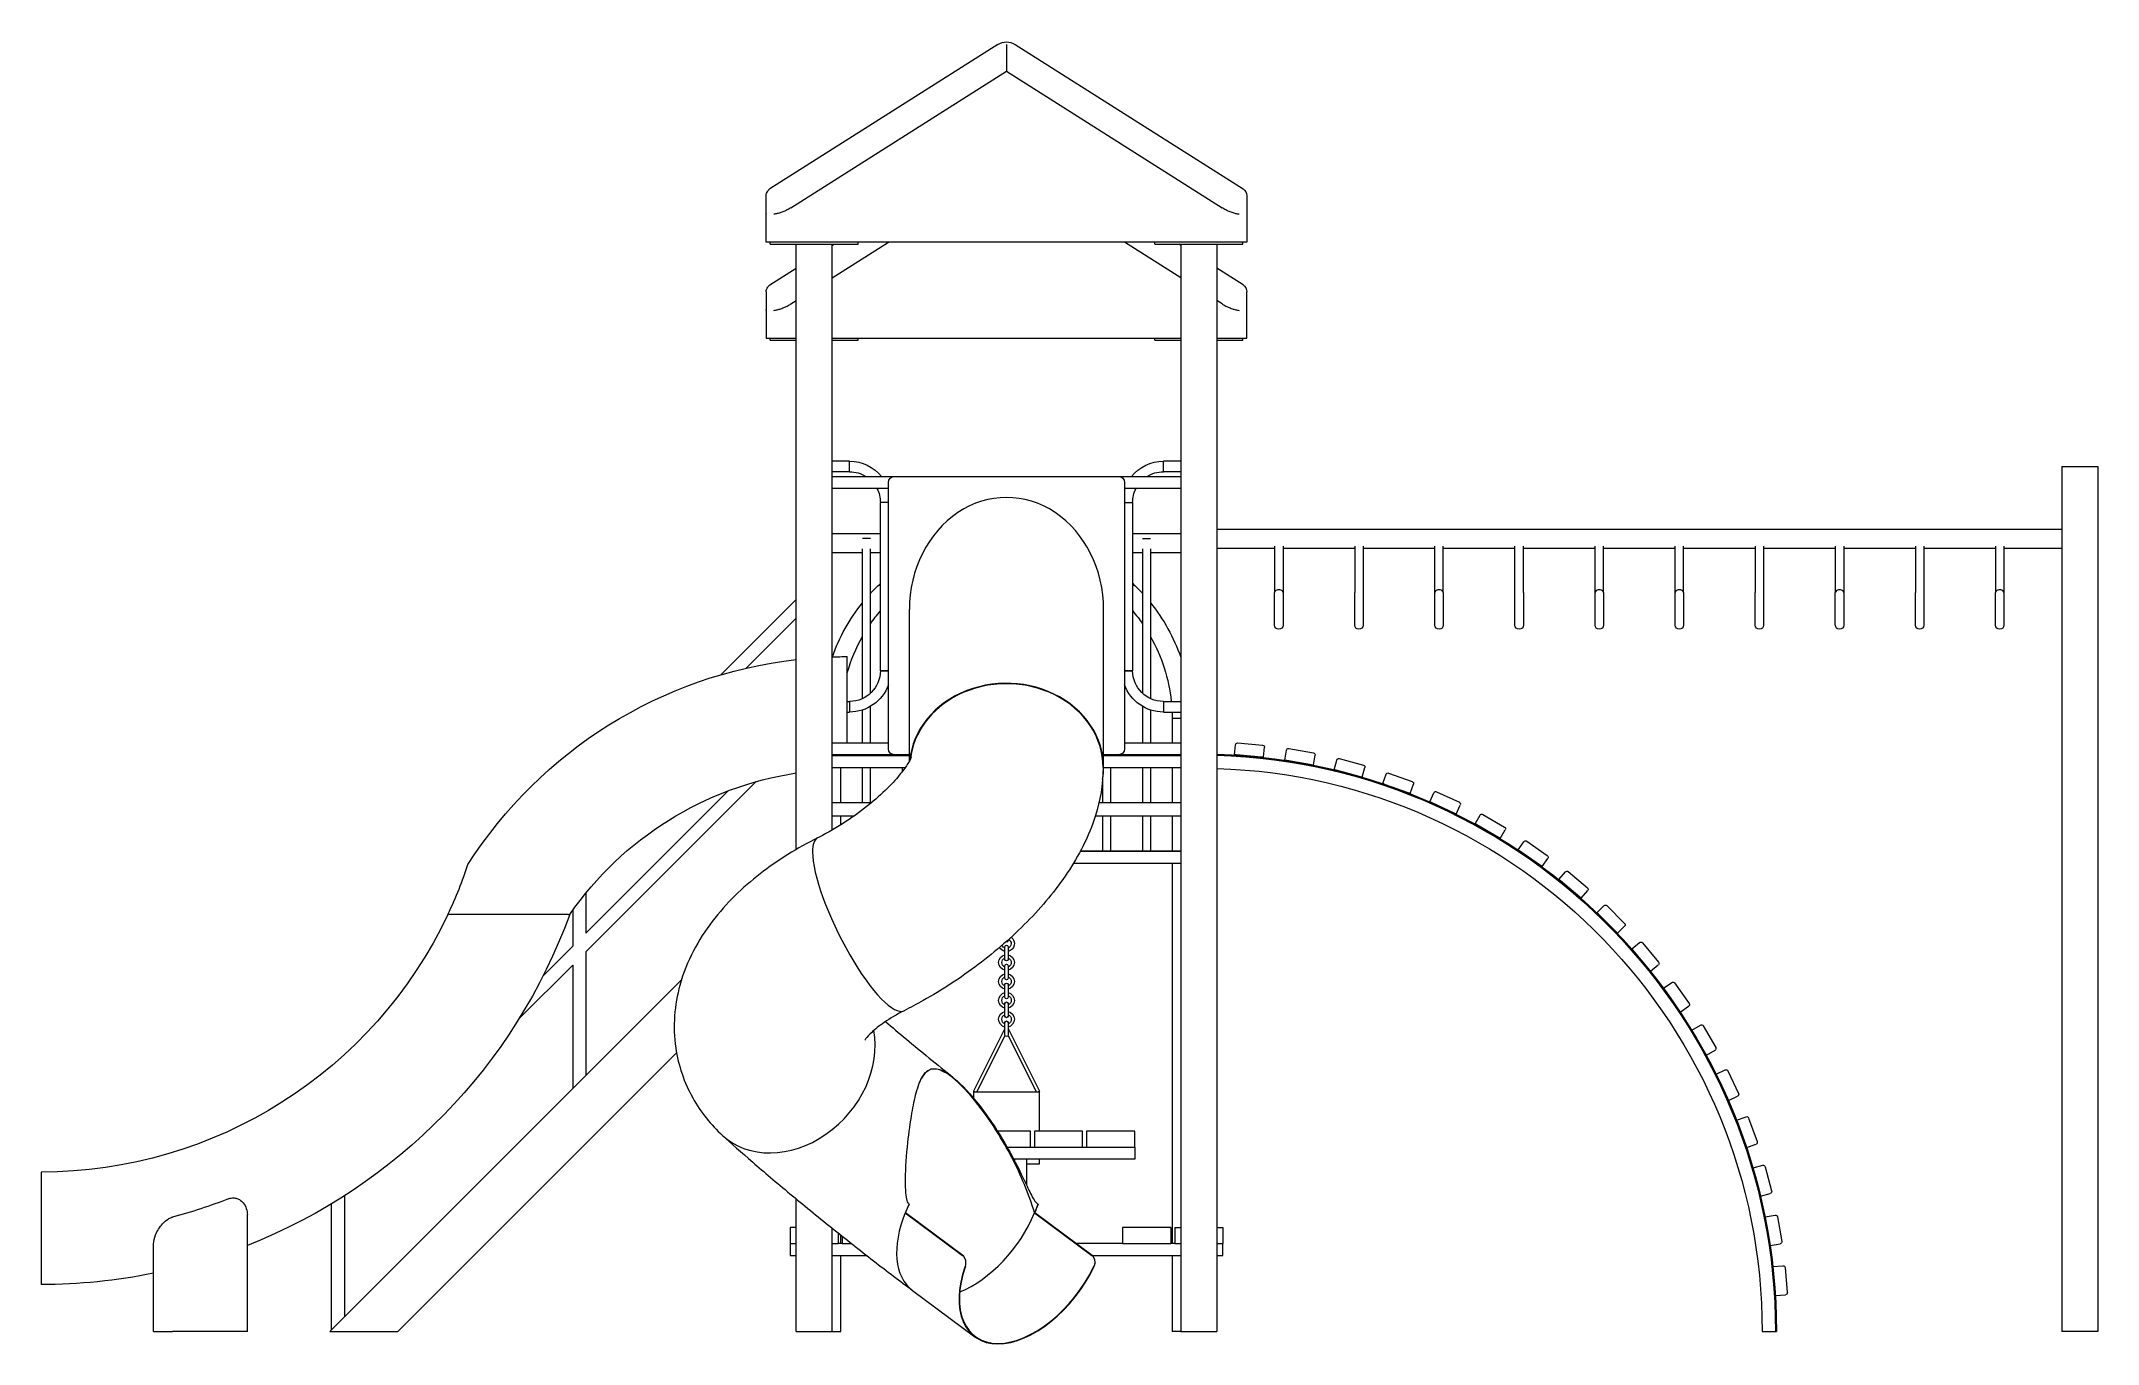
# Model space of a CAD drawing. Header units: millimetres. Extents: x 3993 to 10515, y -53 to 4078.
import ezdxf

# ---------------------------------------------------------------- set-up
doc = ezdxf.new("R2010")
doc.units = ezdxf.units.MM
doc.layers.add('ceco.net 251', color=7, linetype='Continuous', lineweight=9)

msp = doc.modelspace()

# ---------------------------------------------------------------- linework, layer by layer
at = {"layer": 'ceco.net 251', "extrusion": (6.88754e-49, 1, 6.12323e-17)}
for p, q in [((7027, 4067.4), (6304, 3609.4)), ((7054.2, 4067.4), (7054.2, 3982.3)), ((7081.4, 4067.4), (7804.4, 3609.4)), ((6370.5, 3549.3), (7054.2, 3982.3)), ((7054.2, 3982.3), (7737.9, 3549.3)), ((6292.2, 3585.8), (6292.2, 3588)), ((7816.2, 3588), (7816.2, 3585.8)), ((6292.2, 3530.1), (6292.2, 3585.8)), ((6292.2, 3440.2), (6292.2, 3527.9)), ((7816.2, 3585.8), (7816.2, 3440.2)), ((6317.6, 3440.2), (6292.2, 3440.2)), ((6304.9, 3433.9), (6304.9, 3440.2)), ((6304.9, 3433.9), (6584.3, 3433.9)), ((7790.8, 3440.2), (6317.6, 3440.2)), ((6387.4, 1514.3), (6387.4, 3433.9)), ((6501.7, 3327.6), (6679.5, 3440.2)), ((6501.7, 3429.9), (6508, 3433.9)), ((6501.7, 1576.1), (6501.7, 3433.9)), ((6584.3, 3433.9), (6584.3, 3440.2)), ((7606.6, 3327.6), (7428.8, 3440.2)), ((7524.1, 3433.9), (7524.1, 3440.2)), ((7524.1, 3433.9), (7663.8, 3433.9)), ((7606.6, 3429.9), (7600.3, 3433.9)), ((7606.6, 3433.9), (7606.6, -14.2)), ((7663.8, 3433.9), (7803.5, 3433.9)), ((7720.9, 3433.9), (7720.9, -14.2)), ((7816.2, 3440.2), (7790.8, 3440.2)), ((7803.5, 3433.9), (7803.5, 3440.2)), ((6304, 3304.6), (6387.4, 3357.5)), ((7804.4, 3304.6), (7720.9, 3357.5)), ((6292.2, 3283.2), (6292.2, 3281)), ((6292.2, 3281), (6292.2, 3225.3)), ((7816.2, 3281), (7816.2, 3283.2)), ((7816.2, 3135.4), (7816.2, 3281)), ((6292.2, 3223.1), (6292.2, 3135.4)), ((6370.5, 3244.5), (6387.4, 3255.2)), ((7737.9, 3244.5), (7720.9, 3255.2)), ((6292.2, 3135.4), (6317.6, 3135.4)), ((6304.9, 3129.1), (6304.9, 3135.4)), ((6317.6, 3135.4), (6387.4, 3135.4)), ((6501.7, 3135.4), (7606.6, 3135.4)), ((6584.3, 3129.1), (6584.3, 3135.4)), ((7524.1, 3129.1), (7524.1, 3135.4)), ((7720.9, 3135.4), (7790.8, 3135.4)), ((7790.8, 3135.4), (7816.2, 3135.4)), ((7803.5, 3129.1), (7803.5, 3135.4)), ((6304.9, 3129.1), (6387.4, 3129.1)), ((6501.7, 3129.1), (6584.3, 3129.1)), ((7524.1, 3129.1), (7606.6, 3129.1)), ((7720.9, 3129.1), (7803.5, 3129.1)), ((6556.5, 2745.7), (6501.7, 2745.7)), ((6556.5, 2729), (6556.5, 2745.7)), ((6556.5, 2729), (6556.5, 2745.7)), ((7551.8, 2729), (7551.8, 2745.7)), ((7551.8, 2729), (7551.8, 2745.7)), ((7606.6, 2745.7), (7551.8, 2745.7)), ((6556.5, 2712.3), (6501.7, 2712.3)), ((6501.7, 2697.3), (6698.6, 2697.3)), ((6556.5, 2712.3), (6556.5, 2729)), ((6556.5, 2712.3), (6556.5, 2729)), ((6679.5, 1833.7), (6679.5, 2678.2)), ((6679.5, 1833.7), (6679.5, 2678.2)), ((6698.6, 2697.3), (7409.8, 2697.3)), ((6698.6, 2697.3), (7409.8, 2697.3)), ((7409.8, 2697.3), (7606.6, 2697.3)), ((7428.8, 2678.2), (7428.8, 1833.7)), ((7428.8, 2678.2), (7428.8, 1833.7)), ((7551.8, 2712.3), (7551.8, 2729)), ((7551.8, 2712.3), (7551.8, 2729)), ((7606.6, 2712.3), (7551.8, 2712.3)), ((10400.6, 2729), (10514.9, 2729)), ((10400.6, 2729), (10400.6, -14.2)), ((10514.9, 2729), (10514.9, -14.2)), ((6679.5, 2659.2), (6501.7, 2659.2)), ((6679.5, 2614.7), (6654.1, 2614.7)), ((6670.8, 2614.7), (6654.1, 2614.7)), ((6654.1, 2081.3), (6654.1, 2614.7)), ((6679.5, 2614.7), (6670.8, 2614.7)), ((7606.6, 2659.2), (7428.8, 2659.2)), ((7428.8, 2614.7), (7454.2, 2614.7)), ((7428.8, 2614.7), (7437.5, 2614.7)), ((7437.5, 2614.7), (7454.2, 2614.7)), ((7454.2, 2614.7), (7454.2, 2081.3)), ((6501.7, 2516), (6654.1, 2516)), ((6622.5, 2500.4), (6597.5, 2500.4)), ((7454.2, 2516), (7606.6, 2516)), ((7485.8, 2500.4), (7510.8, 2500.4)), ((7720.9, 2530.6), (10400.6, 2530.6)), ((6501.7, 2455.7), (6597.3, 2455.7)), ((6597.3, 1992.7), (6597.3, 2467.7)), ((6622.7, 2009.6), (6622.7, 2467.7)), ((6622.7, 2455.7), (6654.1, 2455.7)), ((7454.2, 2455.7), (7485.6, 2455.7)), ((7485.6, 2467.7), (7485.6, 2009.6)), ((7511, 2467.7), (7511, 1992.7)), ((7511, 2455.7), (7606.6, 2455.7)), ((7720.9, 2470.3), (7904.4, 2470.3)), ((7904.4, 2476.3), (7904.4, 2329.7)), ((7931.1, 2476.3), (7931.1, 2329.7)), ((7931.1, 2470.3), (8158.4, 2470.3)), ((8158.4, 2476.3), (8158.4, 2329.7)), ((8185.1, 2476.3), (8185.1, 2329.7)), ((8185.1, 2470.3), (8412.4, 2470.3)), ((8412.4, 2329.7), (8412.4, 2476.3)), ((8439.1, 2329.7), (8439.1, 2476.3)), ((8439.1, 2470.3), (8666.4, 2470.3)), ((8666.4, 2329.7), (8666.4, 2476.3)), ((8693.1, 2329.7), (8693.1, 2476.3)), ((8693.1, 2470.3), (8920.4, 2470.3)), ((8920.4, 2329.7), (8920.4, 2476.3)), ((8947.1, 2329.7), (8947.1, 2476.3)), ((8947.1, 2470.3), (9174.4, 2470.3)), ((9174.4, 2329.7), (9174.4, 2476.3)), ((9201.1, 2329.7), (9201.1, 2476.3)), ((9201.1, 2470.3), (9428.4, 2470.3)), ((9428.4, 2476.3), (9428.4, 2329.7)), ((9455.1, 2476.3), (9455.1, 2329.7)), ((9455.1, 2470.3), (9682.4, 2470.3)), ((9682.4, 2476.3), (9682.4, 2329.7)), ((9709.1, 2476.3), (9709.1, 2329.7)), ((9709.1, 2470.3), (9936.4, 2470.3)), ((9936.4, 2476.3), (9936.4, 2329.7)), ((9963.1, 2476.3), (9963.1, 2329.7)), ((9963.1, 2470.3), (10190.4, 2470.3)), ((10190.4, 2476.3), (10190.4, 2329.7)), ((10217.1, 2476.3), (10217.1, 2329.7)), ((10217.1, 2470.3), (10400.6, 2470.3)), ((6387.4, 2307.6), (6148.3, 2068.5)), ((7904.4, 2226.1), (7904.4, 2329.7)), ((7931.1, 2329.7), (7931.1, 2226.1)), ((8158.4, 2226.1), (8158.4, 2329.7)), ((8185.1, 2329.7), (8185.1, 2226.1)), ((8412.4, 2226.1), (8412.4, 2329.7)), ((8439.1, 2329.7), (8439.1, 2226.1)), ((8666.4, 2226.1), (8666.4, 2329.7)), ((8693.1, 2329.7), (8693.1, 2226.1)), ((8920.4, 2226.1), (8920.4, 2329.7)), ((8947.1, 2329.7), (8947.1, 2226.1)), ((9174.4, 2226.1), (9174.4, 2329.7)), ((9201.1, 2329.7), (9201.1, 2226.1)), ((9428.4, 2226.1), (9428.4, 2329.7)), ((9455.1, 2329.7), (9455.1, 2226.1)), ((9682.4, 2226.1), (9682.4, 2329.7)), ((9709.1, 2329.7), (9709.1, 2226.1)), ((9936.4, 2226.1), (9936.4, 2329.7)), ((9963.1, 2329.7), (9963.1, 2226.1)), ((10190.4, 2226.1), (10190.4, 2329.7)), ((10217.1, 2329.7), (10217.1, 2226.1)), ((6387.4, 2248), (6229.1, 2089.6)), ((6746.2, 1794.6), (6746.2, 2275.2)), ((7362.1, 1774.7), (7362.1, 2275.2)), ((6549.3, 1852.7), (6549.3, 2126)), ((6654.1, 2081.3), (6679.5, 2081.3)), ((6670.8, 2081.3), (6654.1, 2081.3)), ((6679.5, 2081.3), (6670.8, 2081.3)), ((7428.8, 2081.3), (7437.5, 2081.3)), ((7454.2, 2081.3), (7428.8, 2081.3)), ((7437.5, 2081.3), (7454.2, 2081.3)), ((6549.3, 1983.7), (6556.5, 1983.7)), ((6556.5, 1983.7), (6556.5, 1967)), ((6556.5, 1983.7), (6556.5, 1967)), ((6556.5, 1967), (6556.5, 1950.3)), ((6556.5, 1967), (6556.5, 1950.3)), ((6597.3, 1852.7), (6597.3, 1956.8)), ((6622.7, 1852.7), (6622.7, 1968.3)), ((7485.6, 1968.3), (7485.6, 1852.7)), ((7511, 1956.8), (7511, 1852.7)), ((7551.8, 1983.7), (7551.8, 1967)), ((7551.8, 1983.7), (7551.8, 1967)), ((7551.8, 1983.7), (7606.6, 1983.7)), ((7551.8, 1967), (7551.8, 1950.3)), ((7551.8, 1967), (7551.8, 1950.3)), ((6549.3, 1950.3), (6556.5, 1950.3)), ((7551.8, 1950.3), (7606.6, 1950.3)), ((7579.2, 1930.7), (7606.6, 1930.7)), ((7579.2, 1930.7), (7606.6, 1930.7)), ((7579.2, 1930.7), (7579.2, 1852.7)), ((6501.7, 1852.7), (6679.5, 1852.7)), ((7428.8, 1852.7), (7606.6, 1852.7)), ((7777.5, 1814.9), (7780.2, 1846.5)), ((7787.1, 1852.3), (7866.4, 1845.3)), ((7869.4, 1806.8), (7872.2, 1838.4)), ((7936.4, 1798), (7942, 1829.3)), ((7949.3, 1834.4), (8027.7, 1820.6)), ((6746.2, 1814.6), (6501.7, 1814.6)), ((6501.7, 1812.7), (6746.2, 1812.7)), ((6501.7, 1812.7), (6746.2, 1812.7)), ((6501.7, 1774.6), (6733.5, 1774.6)), ((6529.2, 1663.3), (6529.2, 1774.6)), ((6597.3, 1663.3), (6597.3, 1774.6)), ((6622.7, 1663.3), (6622.7, 1774.6)), ((6746.2, 1814.6), (6698.6, 1814.6)), ((6746.2, 1814.6), (6698.6, 1814.6)), ((6724.3, 1762.2), (6724.3, 1774.6)), ((7606.6, 1814.6), (7362.1, 1814.6)), ((7409.8, 1814.6), (7362.1, 1814.6)), ((7409.8, 1814.6), (7362.1, 1814.6)), ((7362.1, 1812.7), (7606.6, 1812.7)), ((7362.1, 1812.7), (7606.6, 1812.7)), ((7362.1, 1774.6), (7606.6, 1774.6)), ((7384, 1774.6), (7384, 1663.3)), ((7485.6, 1774.6), (7485.6, 1663.3)), ((7511, 1774.6), (7511, 1663.3)), ((7579.2, 1774.6), (7579.2, 1663.3)), ((7783.8, 1814.3), (7777.5, 1814.9)), ((7863.1, 1807.4), (7783.8, 1814.3)), ((7869.4, 1806.8), (7863.1, 1807.4)), ((7942.7, 1796.9), (7936.4, 1798)), ((8021.1, 1783.1), (7942.7, 1796.9)), ((8027.3, 1782), (8021.1, 1783.1)), ((8027.3, 1782), (8032.9, 1813.2)), ((8093.3, 1767.3), (8101.6, 1798)), ((8099.5, 1765.7), (8093.3, 1767.3)), ((8176.4, 1745.1), (8099.5, 1765.7)), ((8109.3, 1802.5), (8186.2, 1781.9)), ((8182.5, 1743.4), (8190.7, 1774.1)), ((6260.6, 1729.7), (5720.7, 1189.8)), ((6171.9, 1700.6), (5720.7, 1249.4)), ((7358.6, 1732.1), (7358.6, 1663.3)), ((8182.5, 1743.4), (8176.4, 1745.1)), ((8247, 1723.1), (8257.8, 1752.9)), ((8252.9, 1720.9), (8247, 1723.1)), ((8327.7, 1693.7), (8252.9, 1720.9)), ((8266, 1756.7), (8340.8, 1729.5)), ((8333.7, 1691.5), (8344.6, 1721.4)), ((8418, 1697.5), (8490.2, 1663.9)), ((6501.7, 1663.3), (6626.8, 1663.3)), ((7347.5, 1663.3), (7606.6, 1663.3)), ((8333.7, 1691.5), (8327.7, 1693.7)), ((8396.2, 1665.7), (8409.6, 1694.4)), ((8401.9, 1663), (8396.2, 1665.7)), ((8474.1, 1629.3), (8401.9, 1663)), ((8479.8, 1626.7), (8493.2, 1655.4)), ((6501.7, 1621.2), (6571.8, 1621.2)), ((6529.2, 1592.7), (6529.2, 1621.2)), ((7336, 1621.2), (7606.6, 1621.2)), ((7358.6, 1621.2), (7358.6, 1509.8)), ((7384, 1621.2), (7384, 1509.8)), ((7485.6, 1621.2), (7485.6, 1509.8)), ((7511, 1621.2), (7511, 1509.8)), ((7579.2, 1621.2), (7579.2, 1509.8)), ((8479.8, 1626.7), (8474.1, 1629.3)), ((8539.8, 1595.4), (8555.7, 1622.9)), ((8545.3, 1592.3), (8539.8, 1595.4)), ((8614.2, 1552.5), (8545.3, 1592.3)), ((8564.3, 1625.3), (8633.3, 1585.5)), ((8619.7, 1549.3), (8635.6, 1576.8)), ((7606.6, 1507.9), (7287.8, 1507.9)), ((7606.6, 1507.9), (7287.8, 1507.9)), ((7288.8, 1509.8), (7606.6, 1509.8)), ((8619.7, 1549.3), (8614.2, 1552.5)), ((8676.7, 1513), (8695, 1539)), ((8681.9, 1509.3), (8676.7, 1513)), ((8747.2, 1463.7), (8681.9, 1509.3)), ((8703.8, 1540.5), (8769, 1494.9)), ((7606.6, 1469.8), (7266, 1469.8)), ((7579.2, 1469.8), (7579.2, 265.2)), ((8752.4, 1460), (8747.2, 1463.7)), ((8752.4, 1460), (8770.6, 1486)), ((8806, 1418.9), (8826.4, 1443.2)), ((8835.3, 1444), (8896.3, 1392.8)), ((5720.7, 1376.5), (5720.7, 1249.4)), ((8810.9, 1414.8), (8806, 1418.9)), ((8871.8, 1363.6), (8810.9, 1414.8)), ((8876.7, 1359.5), (8897.1, 1383.9)), ((5678.6, 1321.3), (5678.6, 1207.3)), ((8876.7, 1359.5), (8871.8, 1363.6)), ((8926.5, 1313.9), (8949, 1336.3)), ((8931, 1309.4), (8926.5, 1313.9)), ((8987.3, 1253.1), (8931, 1309.4)), ((8958, 1336.3), (9014.3, 1280)), ((8991.8, 1248.6), (8987.3, 1253.1)), ((8991.8, 1248.6), (9014.3, 1271.1)), ((5678.6, 1207.3), (5584.6, 1113.3)), ((5720.7, 1189.8), (5720.7, 798.3)), ((7049.2, 1165.8), (7049.2, 1205.8)), ((7059.2, 1227.3), (7059.2, 1225.8)), ((7059.2, 1205.8), (7059.2, 1165.8)), ((9037.5, 1198.8), (9061.8, 1219.2)), ((9041.6, 1193.9), (9037.5, 1198.8)), ((9092.7, 1132.9), (9041.6, 1193.9)), ((9070.8, 1218.4), (9121.9, 1157.4)), ((5678.6, 1147.6), (5508.1, 977.2)), ((5678.6, 1147.6), (5678.6, 756.2)), ((7049.2, 1105.8), (7049.2, 1145.8)), ((7059.2, 1145.8), (7059.2, 1105.8)), ((9096.8, 1128.1), (9092.7, 1132.9)), ((9096.8, 1128.1), (9121.1, 1148.5)), ((6023.5, 1101), (4908.2, -14.2)), ((7049.2, 1045.8), (7049.2, 1085.8)), ((7059.2, 1085.8), (7059.2, 1045.8)), ((9138, 1074.4), (9164, 1092.6)), ((9141.6, 1069.2), (9138, 1074.4)), ((9187.3, 1004), (9141.6, 1069.2)), ((9172.8, 1091.1), (9218.5, 1025.9)), ((7049.2, 985.8), (7049.2, 1025.8)), ((7059.2, 1025.8), (7059.2, 985.8)), ((9190.9, 998.8), (9187.3, 1004)), ((9190.9, 998.8), (9216.9, 1017)), ((7049.2, 947), (6949.7, 748.1)), ((7049.3, 924.9), (6959.8, 745.8)), ((7049.2, 926), (7049.2, 965.8)), ((7059.1, 924.9), (7148.6, 745.8)), ((7059.2, 965.8), (7059.2, 926)), ((7059.2, 947), (7158.6, 748.1)), ((9227.2, 941.8), (9254.7, 957.7)), ((9230.4, 936.3), (9227.2, 941.8)), ((9270.2, 867.4), (9230.4, 936.3)), ((9263.4, 955.3), (9303.2, 886.4)), ((5123.8, -14.2), (6007.7, 869.8)), ((9273.4, 861.9), (9270.2, 867.4)), ((9273.4, 861.9), (9300.9, 877.7)), ((9304.6, 801.9), (9333.4, 815.3)), ((9307.3, 796.1), (9304.6, 801.9)), ((9340.9, 724), (9307.3, 796.1)), ((9341.8, 812.2), (9375.5, 740.1)), ((6949.4, 745.8), (6949.4, 726.1)), ((6949.4, 745.8), (7158.9, 745.8)), ((6954.2, 745.8), (6949.7, 748.1)), ((7158.6, 748.1), (7154.2, 745.8)), ((7158.9, 620.8), (7158.9, 745.8)), ((9343.6, 718.2), (9340.9, 724)), ((9343.6, 718.2), (9372.4, 731.7)), ((9369.5, 655.8), (9399.3, 666.6)), ((9371.7, 649.8), (9369.5, 655.8)), ((9407.5, 662.8), (9434.7, 588)), ((7130.4, 620.8), (7025.7, 620.8)), ((7130.4, 570), (7130.4, 620.8)), ((7143.1, 620.8), (7143.1, 570)), ((7295.5, 620.8), (7143.1, 620.8)), ((7295.5, 570), (7295.5, 620.8)), ((7308.2, 620.8), (7308.2, 570)), ((7460.6, 620.8), (7308.2, 620.8)), ((7460.6, 570), (7460.6, 620.8)), ((9398.9, 575), (9371.7, 649.8)), ((7056.3, 570), (7460.6, 570)), ((7056.3, 570), (7130.4, 570)), ((7460.6, 531.9), (7077.2, 531.9)), ((7079.6, 531.9), (7079.6, 527.4)), ((7117.7, 531.9), (7117.7, 449.8)), ((7143.1, 570), (7295.5, 570)), ((7158.9, 517.6), (7158.9, 531.9)), ((7308.2, 570), (7460.6, 570)), ((7460.6, 570), (7460.6, 531.9)), ((9401.1, 569), (9398.9, 575)), ((9401.1, 569), (9430.9, 579.9)), ((3992.9, 491.2), (3992.9, 134.5)), ((7117.7, 517.6), (7158.9, 517.6)), ((9421.4, 504.6), (9452, 512.8)), ((9423, 498.4), (9421.4, 504.6)), ((9443.6, 421.5), (9423, 498.4)), ((9459.8, 508.3), (9480.4, 431.4)), ((4954.7, 416), (4954.7, 32.3)), ((6387.4, -14.2), (6387.4, 406.2)), ((9445.3, 415.4), (9443.6, 421.5)), ((9445.3, 415.4), (9475.9, 423.6)), ((4646.9, -14.2), (4646.9, 356.7)), ((4912.6, 389.8), (4912.6, -9.8)), ((6733.3, 362), (6914.7, 227)), ((6733.3, 362), (6914.7, 227)), ((6734.3, 362), (6733.3, 362)), ((6734.3, 362), (6733.3, 362)), ((6734.3, 362), (6745.5, 389.3)), ((6734.3, 362), (6745.5, 389.3)), ((6915.8, 227), (6734.3, 362)), ((6915.8, 227), (6734.3, 362)), ((7154.2, 389.3), (7143.1, 362)), ((7154.2, 389.3), (7143.1, 362)), ((7143.1, 362), (7324.5, 227)), ((7144.1, 362), (7143.1, 362)), ((7144.1, 362), (7143.1, 362)), ((7143.1, 362), (7324.5, 227)), ((7325.6, 227), (7144.1, 362)), ((7325.6, 227), (7144.1, 362)), ((9459.9, 349.4), (9491.2, 354.9)), ((9461, 343.2), (9459.9, 349.4)), ((9474.8, 264.8), (9461, 343.2)), ((9498.5, 349.8), (9512.3, 271.4)), ((4349.6, -14.2), (4349.6, 263.3)), ((6368.4, 316), (6368.4, 265.2)), ((6387.4, 316), (6368.4, 316)), ((6368.4, 265.2), (6387.4, 265.2)), ((6368.4, 265.2), (6368.4, 227.1)), ((6501.7, -14.2), (6501.7, 313.2)), ((6501.7, 265.2), (6520.8, 265.2)), ((6520.8, 298), (6520.8, 265.2)), ((6533.5, 265.2), (6520.8, 265.2)), ((6529.2, 265.2), (6529.2, 291.3)), ((6533.5, 287.9), (6533.5, 265.2)), ((6533.5, 265.2), (6562, 265.2)), ((7422.5, 265.2), (7274.2, 265.2)), ((7422.5, 316), (7422.5, 265.2)), ((7574.9, 316), (7422.5, 316)), ((7422.5, 265.2), (7574.9, 265.2)), ((7574.9, 316), (7574.9, 265.2)), ((7587.6, 265.2), (7574.9, 265.2)), ((7587.6, 316), (7606.6, 316)), ((7587.6, 316), (7587.6, 265.2)), ((7587.6, 265.2), (7606.6, 265.2)), ((7720.9, 316), (7740, 316)), ((7720.9, 265.2), (7740, 265.2)), ((7740, 316), (7740, 265.2)), ((7740, 227.1), (7740, 265.2)), ((9475.9, 258.5), (9474.8, 264.8)), ((9475.9, 258.5), (9507.2, 264)), ((6368.4, 227.1), (6387.4, 227.1)), ((6501.7, 227.1), (6610.6, 227.1)), ((6529.2, -14.2), (6529.2, 227.1)), ((6915.8, 227), (6914.7, 227)), ((6915.8, 227), (6914.7, 227)), ((7325.6, 227), (7324.5, 227)), ((7325.6, 227), (7324.5, 227)), ((7325.4, 227.1), (7606.6, 227.1)), ((7579.2, 227.1), (7579.2, -14.2)), ((7720.9, 227.1), (7740, 227.1)), ((6922.8, 192.5), (6923.9, 192.5)), ((6922.8, 192.5), (6923.9, 192.5)), ((7331.2, 192.5), (7332.3, 192.5)), ((7331.2, 192.5), (7332.3, 192.5)), ((9484.8, 191.5), (9516.4, 194.2)), ((9485.3, 185.2), (9484.8, 191.5)), ((9492.2, 105.9), (9485.3, 185.2)), ((9523.3, 188.5), (9530.2, 109.2)), ((6755.8, 116.2), (6953.8, -31.1)), ((9492.8, 99.5), (9492.2, 105.9)), ((9492.8, 99.5), (9524.4, 102.3)), ((4349.6, -14.2), (4409.1, -14.2)), ((4587.4, -14.2), (4409.1, -14.2)), ((4646.9, -14.2), (4587.4, -14.2)), ((4908.2, -14.2), (5123.8, -14.2)), ((6387.4, -14.2), (6501.7, -14.2)), ((6501.7, -14.2), (6529.2, -14.2)), ((7606.6, -14.2), (7579.2, -14.2)), ((7606.6, -14.2), (7720.9, -14.2)), ((9450.4, -14.2), (9492.6, -14.2)), ((9492.6, -14.2), (9495.7, -14.2)), ((10514.9, -14.2), (10400.6, -14.2))]:
    msp.add_line(p, q, dxfattribs=at)
at = {"layer": 'ceco.net 251', "extrusion": (-1.12482e-32, 6.12323e-17, -1)}
for centre, radius, start, end in [((-7054.2, 4024.4), 50.8, 57.65256, 122.34744), ((-7790.8, 3588), 25.4, 122.34744, 180), ((-6317.6, 3527.9), 25.4, 0, 2.14708), ((-7790.8, 3283.2), 25.4, 122.34744, 180), ((-6317.6, 3223.1), 25.4, 0, 2.14708), ((-6556.5, 2614.7), 131, 90, 140.93879), ((-7551.8, 2614.7), 131, 39.06121, 90), ((-6556.5, 2614.7), 97.6, 90, 122.24187), ((-6698.6, 2678.2), 19, 0, 90), ((-6698.6, 2678.2), 19, 0, 90), ((-7409.8, 2678.2), 19, 90, 180), ((-7409.8, 2678.2), 19, 90, 180), ((-7551.8, 2614.7), 97.6, 57.75813, 90), ((-6556.5, 2614.7), 97.6, 152.90722, 180), ((-7551.8, 2614.7), 97.6, 0, 27.09278), ((-7054.2, 1930.7), 585.3, 42.51412, 46.88488), ((-7054.2, 1930.7), 585.3, 133.11512, 137.48588), ((-7054.2, 1930.7), 585.3, 19.41665, 38.69311), ((-7054.2, 1930.7), 585.3, 141.30689, 160.70584), ((-7054.2, 1930.7), 525, 34.73376, 40.35917), ((-7054.2, 1930.7), 525, 139.64083, 145.26624), ((-7917.8, 2226.1), 13.3, 180, 0), ((-7917.8, 2226.1), 13.3, 180, 0), ((-8171.8, 2226.1), 13.3, 180, 0), ((-8425.8, 2226.1), 13.3, 180, 0), ((-8425.8, 2226.1), 13.3, 180, 0), ((-8679.8, 2226.1), 13.3, 180, 0), ((-8933.8, 2226.1), 13.3, 180, 0), ((-8933.8, 2226.1), 13.3, 180, 0), ((-9187.8, 2226.1), 13.3, 180, 0), ((-9187.8, 2226.1), 13.3, 180, 0), ((-9441.8, 2226.1), 13.3, 180, 0), ((-9695.8, 2226.1), 13.3, 180, 0), ((-9695.8, 2226.1), 13.3, 180, 0), ((-9949.8, 2226.1), 13.3, 180, 0), ((-10203.8, 2226.1), 13.3, 180, 0), ((-10203.8, 2226.1), 13.3, 180, 0), ((-7054.2, 1930.7), 525, 15.90351, 29.51935), ((-7054.2, 1930.7), 525, 150.48065, 174.19907), ((-6549.3, 699.2), 1426.8, 32.54354, 83.48681), ((-6549.3, 699.2), 1426.8, 88.0904, 90), ((-6556.5, 2081.3), 97.6, 180, 270), ((-6556.5, 2081.3), 131, 200.12838, 270), ((-7551.8, 2081.3), 131, 270, 339.87162), ((-7551.8, 2081.3), 97.6, 270, 0), ((-7054.2, 1930.7), 525, 177.85369, 180), ((-6698.6, 1833.7), 19, 270, 0), ((-6698.6, 1833.7), 19, 270, 0), ((-7409.8, 1833.7), 19, 180, 270), ((-7786.6, 1845.9), 6.35, 5, 95), ((-7865.9, 1839), 6.35, 95, 185), ((-7948.2, 1828.2), 6.35, 10, 100), ((-7663.8, -14.2), 1832, 91.78768, 180), ((-7663.8, -14.2), 1828.8, 91.79078, 180), ((-7663.8, -14.2), 1828.8, 91.79078, 180), ((-7663.8, -14.2), 1786.6, 91.83306, 180), ((-8026.6, 1814.3), 6.35, 100, 190), ((-8107.7, 1796.4), 6.35, 15, 105), ((-8184.6, 1775.8), 6.35, 105, 195), ((-6549.3, 699.2), 1070.1, 34.71149, 81.30106), ((-8263.8, 1750.8), 6.35, 20, 110), ((-8338.6, 1723.6), 6.35, 110, 200), ((-8415.3, 1691.8), 6.35, 25, 115), ((-8487.5, 1658.1), 6.35, 115, 205), ((-8561.2, 1619.8), 6.35, 30, 120), ((-8630.1, 1580), 6.35, 120, 210), ((-8700.2, 1535.3), 6.35, 35, 125), ((-8765.4, 1489.7), 6.35, 125, 215), ((-8831.3, 1439.1), 6.35, 40, 130), ((-8892.2, 1387.9), 6.35, 130, 220), ((-3992.9, 1918), 1426.8, 205.2826, 270), ((-3992.9, 1918), 1783.5, 199.97845, 248.48981), ((-8953.5, 1331.8), 6.35, 45, 135), ((-9009.8, 1275.5), 6.35, 135, 225), ((-7054.2, 1155.8), 25, 0, 78.46304), ((-7054.2, 1215.8), 25, 281.53696, 331.05985), ((-7054.2, 1215.8), 15, 289.47122, 339.14684), ((-7054.2, 1205.8), 5, 0, 180), ((-7054.2, 1225.8), 5, 180, 291.38081), ((-7054.2, 1215.8), 25, 126.00769, 258.46304), ((-7054.2, 1215.8), 15, 117.92555, 250.52878), ((-7054.2, 1155.8), 25, 101.53696, 258.46304), ((-9065.9, 1214.3), 6.35, 50, 140), ((-7054.2, 1155.8), 25, 281.53696, 0), ((-7054.2, 1095.8), 25, 0, 78.46304), ((-7054.2, 1155.8), 15, 0, 70.52878), ((-7054.2, 1155.8), 15, 289.47122, 0), ((-7054.2, 1095.8), 15, 0, 70.52878), ((-7054.2, 1165.8), 5, 180, 0), ((-7054.2, 1145.8), 5, 0, 180), ((-7054.2, 1155.8), 15, 109.47122, 250.52878), ((-7054.2, 1095.8), 25, 101.53696, 258.46304), ((-7054.2, 1095.8), 15, 109.47122, 250.52878), ((-9117.1, 1153.3), 6.35, 140, 230), ((-7054.2, 1095.8), 25, 281.53696, 0), ((-7054.2, 1035.8), 25, 0, 78.46304), ((-7054.2, 1095.8), 15, 289.47122, 0), ((-7054.2, 1035.8), 15, 0, 70.52878), ((-7054.2, 1105.8), 5, 180, 0), ((-7054.2, 1085.8), 5, 0, 180), ((-7054.2, 1045.8), 5, 180, 0), ((-7054.2, 1035.8), 25, 101.53696, 258.46304), ((-7054.2, 1035.8), 15, 109.47122, 250.52878), ((-9167.6, 1087.4), 6.35, 55, 145), ((-7054.2, 1035.8), 25, 281.53696, 0), ((-7054.2, 975.8), 25, 0, 78.46304), ((-7054.2, 1035.8), 15, 289.47122, 0), ((-7054.2, 975.8), 15, 0, 70.52878), ((-7054.2, 1025.8), 5, 0, 180), ((-7054.2, 985.8), 5, 180, 0), ((-7054.2, 975.8), 25, 101.53696, 258.46304), ((-7054.2, 975.8), 15, 109.47122, 250.52878), ((-9213.3, 1022.2), 6.35, 145, 235), ((-7054.2, 975.8), 25, 281.53696, 0), ((-7054.2, 975.8), 15, 289.47122, 0), ((-7054.2, 965.8), 5, 0, 180), ((-7054.2, 925.8), 5, 191.35637, 348.64364), ((-9257.9, 952.2), 6.35, 60, 150), ((-9297.7, 883.2), 6.35, 150, 240), ((-9336.1, 809.6), 6.35, 65, 155), ((-9369.7, 737.4), 6.35, 155, 245), ((-9401.5, 660.7), 6.35, 70, 160), ((-9428.7, 585.9), 6.35, 160, 250), ((-9453.7, 506.6), 6.35, 75, 165), ((-3992.9, 1918), 1624, 248.52609, 255.15208), ((-9474.3, 429.8), 6.35, 165, 255), ((-9492.3, 348.7), 6.35, 80, 170), ((-9506.1, 270.3), 6.35, 170, 260), ((-3992.9, 1918), 1783.5, 258.46304, 270), ((-9516.9, 187.9), 6.35, 85, 175), ((-9523.9, 108.6), 6.35, 175, 265)]:
    msp.add_arc(centre, radius, start, end, dxfattribs=at)
at = {"layer": 'ceco.net 251'}
for centre, major_axis, ratio, start_param, end_param in [((7054.2, 2275.2), (0, 355.6), 0.866025, 4.712389, 7.853982), ((7054.2, 2275.2), (0, 355.6), 0.866025, 4.712389, 7.853982), ((7917.8, 2329.7), (-13.3, 0), 0.6, 3.141593, 6.283185), ((7917.8, 2329.7), (13.3, 0), 0.6, 0, 3.141593), ((8425.8, 2329.7), (13.3, 0), 0.6, 0, 3.141593), ((8425.8, 2329.7), (-13.3, 0), 0.6, 3.141593, 6.283185), ((8933.8, 2329.7), (13.3, 0), 0.6, 0, 3.141593), ((8933.8, 2329.7), (-13.3, 0), 0.6, 3.141593, 6.283185), ((9187.8, 2329.7), (13.3, 0), 0.6, 0, 3.141593), ((9187.8, 2329.7), (-13.3, 0), 0.6, 3.141593, 6.283185), ((9695.8, 2329.7), (-13.3, 0), 0.6, 3.141593, 6.283185), ((9695.8, 2329.7), (13.3, 0), 0.6, 0, 3.141593), ((10203.8, 2329.7), (-13.3, 0), 0.6, 3.141593, 6.283185), ((10203.8, 2329.7), (13.3, 0), 0.6, 0, 3.141593), ((7054.2, 1774.7), (-308, 0), 0.866025, 2.998895, 6.201163), ((7054.2, 1774.7), (-308, 0), 0.866025, 2.998895, 6.201163), ((7054.2, 1774.7), (-306.4, 0), 0.866025, 3.141593, 5.235988), ((7054.2, 1774.7), (-306.4, 0), 0.866025, 3.141593, 5.235988), ((7054.2, 1774.7), (-306.4, 0), 0.866025, 5.235988, 6.186395), ((7054.2, 1774.7), (-306.4, 0), 0.866025, 5.235988, 6.186395), ((6592.2, 1277), (137, -274), 0.25, 3.141593, 3.60524), ((6592.2, 1277), (137, -274), 0.25, 3.141593, 3.60524), ((6592.2, 1277), (137, -274), 0.25, 3.60524, 6.283185), ((6592.2, 1277), (137, -274), 0.25, 3.60524, 6.283185), ((6361.3, 832.9), (207.8, 225.2), 0.808013, 3.141593, 5.744803), ((6361.3, 832.9), (207.8, 225.2), 0.808013, 3.141593, 5.744803), ((6938.7, 362), (182.9, 245.8), 0.587019, 1.982579, 3.141593), ((6938.7, 362), (182.9, 245.8), 0.587019, 1.982579, 3.141593), ((6938.7, 362), (-182.9, -245.8), 0.587019, 5.02233, 5.124172), ((6938.7, 362), (-182.9, -245.8), 0.587019, 5.02233, 5.124172), ((6938.7, 362), (181.9, 244.5), 0.587019, 3.902478, 5.124172), ((6938.7, 362), (181.9, 244.5), 0.587019, 3.902478, 5.124172), ((6938.7, 362), (-182.9, -245.8), 0.587019, 1.982579, 2.08442), ((6938.7, 362), (-182.9, -245.8), 0.587019, 1.982579, 2.08442), ((7136.7, 214.7), (-182.9, -245.8), 0.587019, 5.207168, 8.182767), ((7136.7, 214.7), (-182.9, -245.8), 0.587019, 5.207168, 8.182767), ((7136.7, 214.7), (-181.9, -244.5), 0.587019, 5.207602, 8.182334), ((7136.7, 214.7), (-181.9, -244.5), 0.587019, 5.207602, 8.182334)]:
    msp.add_ellipse(centre, major_axis=major_axis, ratio=ratio, start_param=start_param, end_param=end_param, dxfattribs=at)
for points, knots in [([(6292.2, 3588), (6292.2, 3590.5), (6292.6, 3593.1), (6294.1, 3598), (6295.3, 3600.4), (6298.7, 3605.3), (6301.2, 3607.7), (6304, 3609.4)], [0, 0, 0, 0, 0.00756489, 0.00756489, 0.01547383, 0.01547383, 0.0254327, 0.0254327, 0.0254327, 0.0254327]), ([(6292.2, 3530.1), (6292.2, 3530.1), (6292.2, 3530), (6292.2, 3529.6), (6292.2, 3529.2), (6292.2, 3528.8)], [-0.00308268, -0.00308268, -0.00308268, -0.00308268, 0, 0, 0.0598013, 0.0598013, 0.0598013, 0.0598013]), ([(6370.2, 3549.1), (6368.7, 3548.2), (6366.9, 3547.1), (6361.5, 3543.9), (6357, 3541.5), (6347.5, 3537.3), (6343.3, 3535.6), (6335.2, 3532.9), (6331.3, 3531.8), (6323.8, 3530), (6320.2, 3529.3), (6316.6, 3528.8)], [-2.993042, -2.993042, -2.993042, -2.993042, -2.625085, -2.625085, -1.903257, -1.903257, -1.366425, -1.366425, -0.890093, -0.890093, -0.461033, -0.461033, -0.461033, -0.461033]), ([(7791.7, 3528.8), (7788.4, 3529.3), (7785.1, 3529.9), (7777.8, 3531.6), (7773.9, 3532.7), (7765.6, 3535.4), (7761.1, 3537.2), (7751.4, 3541.5), (7746.9, 3543.9), (7741.4, 3547.1), (7739.7, 3548.2), (7738.1, 3549.1)], [-1.944509, -1.944509, -1.944509, -1.944509, -1.640074, -1.640074, -1.271902, -1.271902, -0.841328, -0.841328, -0.282782, -0.282782, 0, 0, 0, 0]), ([(6292.2, 3283.2), (6292.2, 3285.7), (6292.6, 3288.3), (6294.1, 3293.2), (6295.3, 3295.6), (6298.7, 3300.5), (6301.2, 3302.9), (6304, 3304.6)], [0, 0, 0, 0, 0.00756489, 0.00756489, 0.01547383, 0.01547383, 0.0254327, 0.0254327, 0.0254327, 0.0254327]), ([(6292.2, 3224), (6292.2, 3224.4), (6292.2, 3224.8), (6292.2, 3225.2), (6292.2, 3225.3), (6292.2, 3225.3)], [2.57145082, 2.57145082, 2.57145082, 2.57145082, 2.63068705, 2.63068705, 2.6337406, 2.6337406, 2.6337406, 2.6337406]), ([(6316.6, 3224), (6320.2, 3224.5), (6323.7, 3225.2), (6331.1, 3226.9), (6334.9, 3228), (6343.1, 3230.7), (6347.5, 3232.4), (6357.1, 3236.7), (6361.5, 3239.1), (6366.9, 3242.3), (6368.7, 3243.4), (6370.2, 3244.3)], [-1.945973, -1.945973, -1.945973, -1.945973, -1.621694, -1.621694, -1.260637, -1.260637, -0.836227, -0.836227, -0.282782, -0.282782, 0, 0, 0, 0]), ([(7738.1, 3244.3), (7739.7, 3243.4), (7741.4, 3242.3), (7746.9, 3239.1), (7751.3, 3236.7), (7760.9, 3232.4), (7765.3, 3230.7), (7773.5, 3228), (7777.4, 3226.9), (7784.7, 3225.2), (7788.2, 3224.5), (7791.7, 3224)], [-2.993278, -2.993278, -2.993278, -2.993278, -2.625221, -2.625221, -1.903197, -1.903197, -1.348522, -1.348522, -0.878277, -0.878277, -0.460967, -0.460967, -0.460967, -0.460967]), ([(6751.7, 1805.8), (6751.7, 1805.8), (6751.6, 1805.3), (6750.1, 1802), (6747.6, 1796.8), (6738.6, 1781.8), (6731.6, 1771.5), (6712.1, 1746.5), (6698.9, 1731.2), (6665.8, 1697.4), (6645.3, 1678.6), (6598.7, 1640.2), (6572.3, 1620.8), (6516.9, 1584.4), (6488, 1567.6), (6458.3, 1552.6), (6456.8, 1551.8), (6455.2, 1551)], [2.101295, 2.101295, 2.101295, 2.101295, 2.161221, 2.161221, 2.313184, 2.313184, 2.485866, 2.485866, 2.686196, 2.686196, 2.913028, 2.913028, 3.15801, 3.15801, 3.408851, 3.408851, 3.422628, 3.422628, 3.422628, 3.422628]), ([(7360.6, 1774.7), (7360.6, 1718.7), (7350.7, 1668.2), (7315.1, 1554.1), (7283.7, 1495), (7209.9, 1384.6), (7167.1, 1333.4), (7072.1, 1236.6), (7019.9, 1191.2), (6909, 1107.3), (6850.2, 1068.9), (6769.7, 1023.8), (6749.6, 1013.1), (6729.3, 1002.9)], [1.851831, 1.851831, 1.851831, 1.851831, 2.062456, 2.062456, 2.376616, 2.376616, 2.690775, 2.690775, 3.004934, 3.004934, 3.319093, 3.319093, 3.422628, 3.422628, 3.422628, 3.422628]), ([(6455.2, 1551), (6390.5, 1518.7), (6329.2, 1480.9), (6216.7, 1393.6), (6165.3, 1344.1), (6077.1, 1228.5), (6039.8, 1161.7), (6001.5, 1022.3), (5995.2, 953.6), (6013.4, 829.5), (6032.2, 774.9), (6084.9, 680.8), (6117.6, 640.8), (6153.5, 607.7)], [5.176037, 5.176037, 5.176037, 5.176037, 5.490196, 5.490196, 5.804355, 5.804355, 6.118514, 6.118514, 6.364168, 6.364168, 6.560433, 6.560433, 6.746833, 6.746833, 6.746833, 6.746833]), ([(5665.4, 1308.6), (5661, 1308.6), (5652.4, 1308.6), (5624.2, 1308.6), (5593.6, 1308.6), (5528, 1308.6), (5480.8, 1308.6), (5391.3, 1308.6), (5332.7, 1308.6), (5283, 1308.6)], [1.9198695, 1.9198695, 1.9198695, 1.9198695, 1.9884832, 1.9884832, 2.1005056, 2.1005056, 2.2181159, 2.2181159, 2.3433594, 2.3433594, 2.3433594, 2.3433594]), ([(6729.3, 1002.9), (6705.7, 991.1), (6684.4, 978.5), (6650.1, 954.8), (6636.6, 943.8), (6617.7, 925.9), (6611.6, 918.8), (6606, 911.4), (6605, 909.7), (6605, 909.7)], [5.1760366, 5.1760366, 5.1760366, 5.1760366, 5.4073089, 5.4073089, 5.6196221, 5.6196221, 5.809075, 5.809075, 5.9377116, 5.9377116, 5.9377116, 5.9377116]), ([(6670.3, 968.8), (6670.4, 968.7), (6670.5, 968.6), (6691.2, 950.9), (6713.4, 932.1), (6759.8, 893.3), (6784.1, 873.3), (6833.8, 832.6), (6859.3, 812), (6884.8, 791.5)], [5.7189163, 5.7189163, 5.7189163, 5.7189163, 5.7197907, 5.7197907, 5.909347, 5.909347, 6.0989034, 6.0989034, 6.2884598, 6.2884598, 6.2884598, 6.2884598]), ([(6745.5, 389.3), (6745.5, 389.3), (6745.5, 389.3), (6744.1, 390.3), (6742.9, 391.8), (6740.8, 395.5), (6739.7, 398.2), (6737.2, 407.8), (6736.1, 415.8), (6734.4, 436.4), (6733.9, 451.4), (6734.4, 506), (6737.3, 546.2), (6744.8, 616.3), (6749.3, 648.6), (6758.3, 701), (6762.7, 722.9), (6770.9, 753.4), (6774, 763.6), (6780.9, 781.3), (6784.4, 788.8), (6794, 804.5), (6800.3, 811), (6817.7, 820.7), (6829.2, 820.9), (6857.9, 811.7), (6876.5, 799.5), (6923.2, 757.7), (6951.8, 725.4), (7015.1, 639.8), (7047.7, 587.7), (7091.2, 505.5), (7103.1, 480.6), (7121.6, 441.6), (7129.1, 425.3), (7140, 405.6), (7143.7, 400.2), (7149.4, 393.4), (7151.7, 391.2), (7154.2, 389.3)], [-80.525233, -80.525233, -80.525233, -80.525233, -80.525021, -80.525021, -79.753187, -79.753187, -78.798074, -78.798074, -77.07806, -77.07806, -74.516841, -74.516841, -68.917479, -68.917479, -64.390501, -64.390501, -60.967218, -60.967218, -59.049667, -59.049667, -57.257886, -57.257886, -54.672792, -54.672792, -50.949218, -50.949218, -46.209236, -46.209236, -40.393701, -40.393701, -33.829013, -33.829013, -30.460922, -30.460922, -27.459032, -27.459032, -25.596282, -25.596282, -24.353966, -24.353966, -24.353966, -24.353966]), ([(6745.5, 389.3), (6745.5, 389.3), (6745.5, 389.3), (6744.1, 390.3), (6742.9, 391.8), (6740.8, 395.5), (6739.7, 398.2), (6737.2, 407.8), (6736.1, 415.8), (6734.4, 436.4), (6733.9, 451.4), (6734.4, 506), (6737.3, 546.2), (6744.8, 616.3), (6749.3, 648.6), (6758.3, 701), (6762.7, 722.9), (6770.9, 753.4), (6774, 763.6), (6780.9, 781.3), (6784.4, 788.8), (6794, 804.5), (6800.3, 811), (6817.7, 820.7), (6829.2, 820.9), (6857.9, 811.7), (6876.5, 799.5), (6923.2, 757.7), (6951.8, 725.4), (7015.1, 639.8), (7047.7, 587.7), (7091.2, 505.5), (7103.1, 480.6), (7121.6, 441.6), (7129.1, 425.3), (7140, 405.6), (7143.7, 400.2), (7149.4, 393.4), (7151.7, 391.2), (7154.2, 389.3)], [-80.525233, -80.525233, -80.525233, -80.525233, -80.525021, -80.525021, -79.753187, -79.753187, -78.798074, -78.798074, -77.07806, -77.07806, -74.516841, -74.516841, -68.917479, -68.917479, -64.390501, -64.390501, -60.967218, -60.967218, -59.049667, -59.049667, -57.257886, -57.257886, -54.672792, -54.672792, -50.949218, -50.949218, -46.209236, -46.209236, -40.393701, -40.393701, -33.829013, -33.829013, -30.460922, -30.460922, -27.459032, -27.459032, -25.596282, -25.596282, -24.353966, -24.353966, -24.353966, -24.353966]), ([(7143.1, 362), (7143, 362.3), (7142.9, 362.6), (7125.1, 422), (7100, 481.5), (7040.6, 595.6), (7007.3, 647.9), (6945.1, 730.7), (6917.2, 761.6), (6871.9, 800.8), (6854, 811.9), (6826.2, 819.6), (6815, 818.8), (6798.4, 808.3), (6792.4, 801.6), (6784.1, 787.6), (6781.3, 781.9), (6778.7, 775.7)], [-43.520239, -43.520239, -43.520239, -43.520239, -43.496082, -43.496082, -38.118492, -38.118492, -32.630059, -32.630059, -27.777003, -27.777003, -23.837115, -23.837115, -20.718322, -20.718322, -18.605164, -18.605164, -17.448933, -17.448933, -17.448933, -17.448933]), ([(7143.1, 362), (7143, 362.3), (7142.9, 362.6), (7125.1, 422), (7100, 481.5), (7040.6, 595.6), (7007.3, 647.9), (6945.1, 730.7), (6917.2, 761.6), (6871.9, 800.8), (6854, 811.9), (6826.2, 819.6), (6815, 818.8), (6798.4, 808.3), (6792.4, 801.6), (6784.1, 787.6), (6781.3, 781.9), (6778.7, 775.7)], [-43.520239, -43.520239, -43.520239, -43.520239, -43.496082, -43.496082, -38.118492, -38.118492, -32.630059, -32.630059, -27.777003, -27.777003, -23.837115, -23.837115, -20.718322, -20.718322, -18.605164, -18.605164, -17.448933, -17.448933, -17.448933, -17.448933]), ([(6153.5, 607.7), (6181.1, 582.3), (6213.2, 553.8), (6285.3, 491.4), (6325.3, 457.7), (6409.8, 387.5), (6454.4, 351.2), (6544, 279.3), (6589.1, 243.7), (6675.9, 176.4), (6717.5, 144.7), (6755.8, 116.2)], [5.340678, 5.340678, 5.340678, 5.340678, 5.654837, 5.654837, 5.968996, 5.968996, 6.283156, 6.283156, 6.597315, 6.597315, 6.911474, 6.911474, 6.911474, 6.911474]), ([(4587.4, 406.7), (4588.9, 407.3), (4590.4, 407.8), (4594.5, 408.9), (4597.1, 409.4), (4603.6, 409.8), (4607.3, 409.4), (4614.9, 407.5), (4618.5, 405.9), (4626.4, 401), (4630.3, 397.3), (4638.1, 388), (4641.4, 381.9), (4645.8, 369.5), (4646.9, 363.1), (4646.9, 356.7)], [0.1181698, 0.1181698, 0.1181698, 0.1181698, 0.1228028, 0.1228028, 0.1305084, 0.1305084, 0.1421197, 0.1421197, 0.1549381, 0.1549381, 0.173556, 0.173556, 0.1996154, 0.1996154, 0.2258701, 0.2258701, 0.2258701, 0.2258701]), ([(4349.6, 263.3), (4349.6, 272.2), (4352, 282), (4361.1, 304.5), (4368.9, 317.2), (4383, 332.9), (4388.9, 338.2), (4399, 344.4), (4402.6, 346.1), (4407.3, 347.7), (4408.2, 348), (4409.1, 348.2)], [0, 0, 0, 0, 0.0331848, 0.0331848, 0.0763402, 0.0763402, 0.0998424, 0.0998424, 0.1116032, 0.1116032, 0.1143493, 0.1143493, 0.1143493, 0.1143493]), ([(6914.7, 227), (6916.8, 225.5), (6918.8, 223.3), (6921.9, 218), (6923.1, 214.9), (6924.5, 208.8), (6924.8, 205.3), (6924.4, 198.6), (6923.8, 195.3), (6922.8, 192.5)], [6.040474, 6.040474, 6.040474, 6.040474, 6.417178, 6.417178, 6.793882, 6.793882, 7.171113, 7.171113, 7.548344, 7.548344, 7.548344, 7.548344]), ([(6914.7, 227), (6916.8, 225.5), (6918.8, 223.3), (6921.9, 218), (6923.1, 214.9), (6924.5, 208.8), (6924.8, 205.3), (6924.4, 198.6), (6923.8, 195.3), (6922.8, 192.5)], [6.040474, 6.040474, 6.040474, 6.040474, 6.417178, 6.417178, 6.793882, 6.793882, 7.171113, 7.171113, 7.548344, 7.548344, 7.548344, 7.548344]), ([(6923.9, 192.5), (6924.9, 195.3), (6925.5, 198.6), (6925.9, 205.3), (6925.5, 208.8), (6924.2, 214.9), (6923, 218), (6919.8, 223.3), (6917.9, 225.5), (6915.8, 227)], [4.532735, 4.532735, 4.532735, 4.532735, 4.909972, 4.909972, 5.287208, 5.287208, 5.663912, 5.663912, 6.040617, 6.040617, 6.040617, 6.040617]), ([(6923.9, 192.5), (6924.9, 195.3), (6925.5, 198.6), (6925.9, 205.3), (6925.5, 208.8), (6924.2, 214.9), (6923, 218), (6919.8, 223.3), (6917.9, 225.5), (6915.8, 227)], [4.532735, 4.532735, 4.532735, 4.532735, 4.909972, 4.909972, 5.287208, 5.287208, 5.663912, 5.663912, 6.040617, 6.040617, 6.040617, 6.040617]), ([(7324.5, 227), (7326.6, 225.5), (7328.6, 223.3), (7331.7, 218), (7332.9, 214.9), (7334.1, 208.8), (7334.3, 205.3), (7333.5, 198.6), (7332.5, 195.3), (7331.2, 192.5)], [6.040617, 6.040617, 6.040617, 6.040617, 6.417321, 6.417321, 6.794025, 6.794025, 7.171262, 7.171262, 7.548498, 7.548498, 7.548498, 7.548498]), ([(7324.5, 227), (7326.6, 225.5), (7328.6, 223.3), (7331.7, 218), (7332.9, 214.9), (7334.1, 208.8), (7334.3, 205.3), (7333.5, 198.6), (7332.5, 195.3), (7331.2, 192.5)], [6.040617, 6.040617, 6.040617, 6.040617, 6.417321, 6.417321, 6.794025, 6.794025, 7.171262, 7.171262, 7.548498, 7.548498, 7.548498, 7.548498]), ([(7332.3, 192.5), (7333.6, 195.3), (7334.6, 198.6), (7335.3, 205.3), (7335.2, 208.8), (7333.9, 214.9), (7332.8, 218), (7329.7, 223.3), (7327.7, 225.5), (7325.6, 227)], [4.532604, 4.532604, 4.532604, 4.532604, 4.909835, 4.909835, 5.287066, 5.287066, 5.66377, 5.66377, 6.040474, 6.040474, 6.040474, 6.040474]), ([(7332.3, 192.5), (7333.6, 195.3), (7334.6, 198.6), (7335.3, 205.3), (7335.2, 208.8), (7333.9, 214.9), (7332.8, 218), (7329.7, 223.3), (7327.7, 225.5), (7325.6, 227)], [4.532604, 4.532604, 4.532604, 4.532604, 4.909835, 4.909835, 5.287066, 5.287066, 5.66377, 5.66377, 6.040474, 6.040474, 6.040474, 6.040474])]:
    msp.add_open_spline(points, degree=3, knots=knots, dxfattribs=at)
for points in [[(6370.5, 3549.3), (6370.4, 3549.3), (6370.3, 3549.2), (6370.2, 3549.1)], [(7738.1, 3549.1), (7738, 3549.2), (7737.9, 3549.3), (7737.9, 3549.3)], [(6370.2, 3244.3), (6370.3, 3244.4), (6370.4, 3244.5), (6370.5, 3244.5)], [(7737.9, 3244.5), (7737.9, 3244.5), (7738, 3244.4), (7738.1, 3244.3)], [(5283, 1308.6), (5308.7, 1363), (5329.5, 1415.9), (5346.5, 1466.8)], [(5665.4, 1308.6), (5668.3, 1308.6), (5669.6, 1308.6), (5669.6, 1308.6)]]:
    msp.add_open_spline(points, degree=3, dxfattribs=at)

doc.saveas('drawing.dxf')
